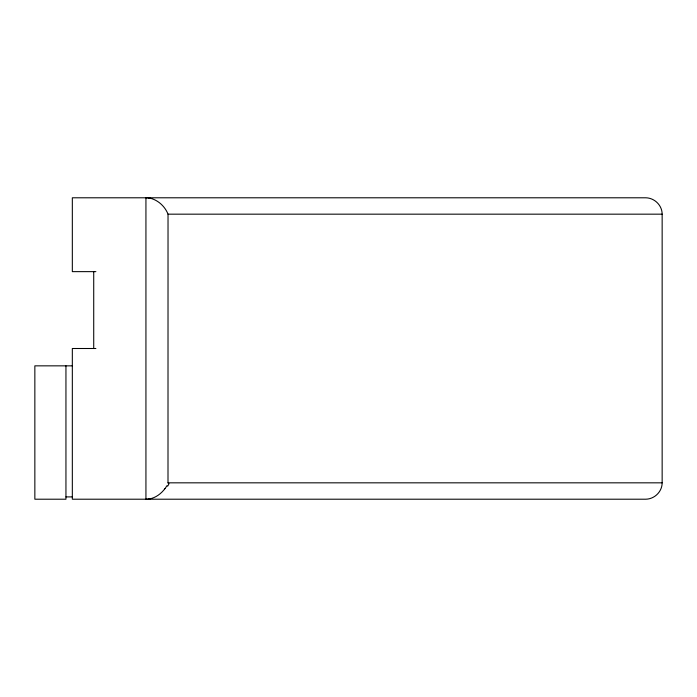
<?xml version="1.0" encoding="UTF-8"?>
<svg xmlns="http://www.w3.org/2000/svg" width="697" height="697" viewBox="0 0 697 697"><rect width="100%" height="100%" fill="white"/><g stroke="black" fill="none" stroke-linecap="round" stroke-linejoin="round"><path stroke-width="1.05" d="M95.89 271.638L72.331 271.638L72.331 197.791L645.866 197.791C654.596 197.965 662.15 205.371 662.15 214.171L662.15 482.829C662.15 491.629 654.596 499.035 645.866 499.209L72.331 499.209L72.331 348.5L95.89 348.5M168.003 483.004L168.029 214.171C164.971 206.408 158.071 200.022 149.881 198.131M166.984 485.652L165.433 488.022M165.058 488.51C161.251 493.642 155.736 497.806 149.358 498.965M150.578 498.712L149.533 498.939M149.419 498.965L147.912 499.157M149.088 499.026L148.548 499.087M147.337 499.2L146.658 499.209M168.029 214.171L662.15 214.171M72.471 365.847L34.85 365.847L34.85 499.209L65.945 499.209L65.945 365.847M168.047 482.829L662.15 482.829M65.945 496.9L72.471 496.9M146.658 197.791L147.337 197.8M147.912 197.843L149.419 198.035M148.862 197.957L150.639 198.288M145.934 197.791L145.934 499.209M93.72 271.638L93.72 348.5M168.996 483.605A17.852 14.14 50.2 0 1 167.602 486.192M164.832 488.466A22.87 2.988 -47.7 0 1 164.466 488.946"/></g></svg>
